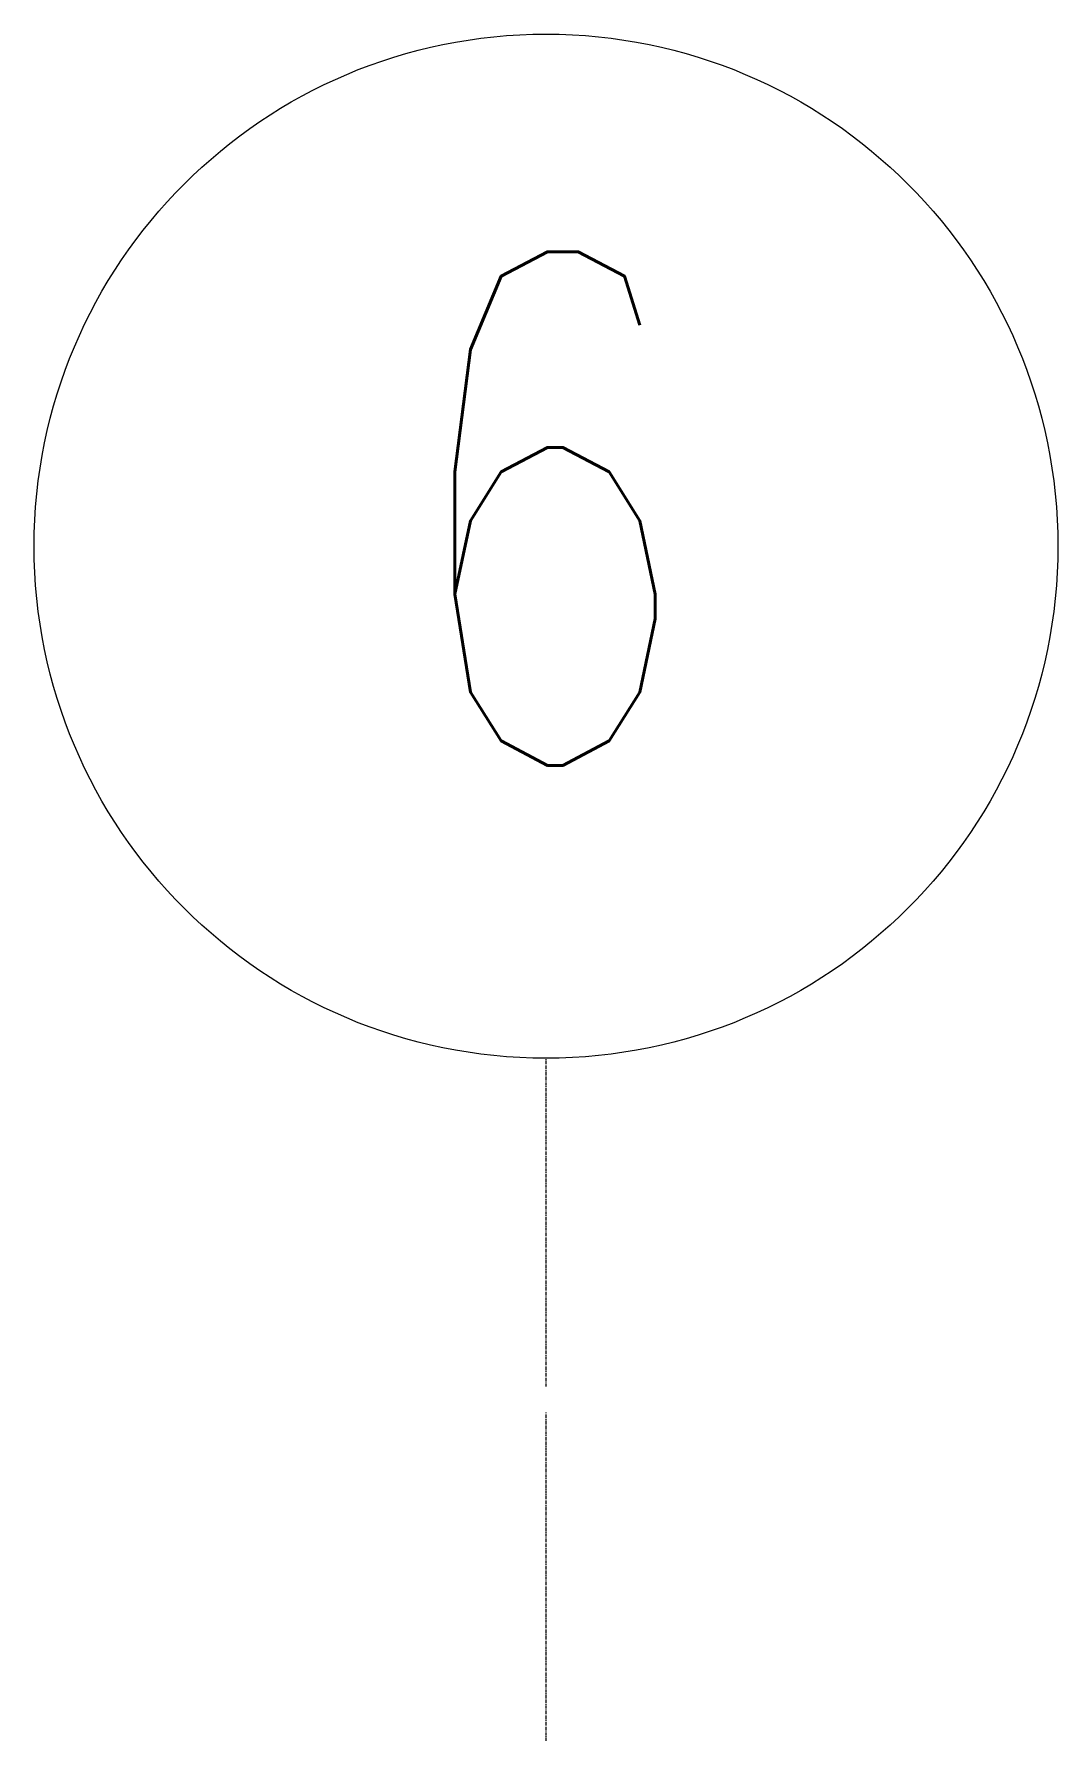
# Model space of a CAD drawing. Header units: millimetres. Extents: x 4021 to 183614, y -11746 to 71065.
# Drawn here: x 178122 to 180122, y 46308 to 49641 of the extents above; entities that cross this region are included whole.
import ezdxf

# ---------------------------------------------------------------- set-up
doc = ezdxf.new("R2010")
doc.units = ezdxf.units.MM
doc.linetypes.add('Grid Line__1_200_', pattern=[10.5, 6, -1.5, 1.5, -1.5])
for name, color, linetype, lineweight in [('A-ANNO-NOTE', 131, 'Continuous', 25), ('S-GRID', 1, 'Continuous', 5), ('S-GRID-IDEN', 1, 'Continuous', 25)]:
    doc.layers.add(name, color=color, linetype=linetype, lineweight=lineweight)
doc.styles.add('RomanS', font='romans__.ttf', dxfattribs={"width": 0.7, "height": 1003.164557})

# ---------------------------------------------------------------- blocks, each defined once
blk = doc.blocks.new('Grid - Bubble - 10mm-1724413-Copy _2_ of COLOUR_LOWER R_F')
at = {"layer": 'A-ANNO-NOTE', "lineweight": 5}
blk.add_circle((0, 0), 5, dxfattribs=at)

msp = doc.modelspace()

# ---------------------------------------------------------------- linework, layer by layer
at = {"layer": 'S-GRID', "linetype": 'Grid Line__1_200_'}
for p, q in [((179122.5, 47000.1), (179122.5, 47641.3)), ((179122.5, 46308), (179122.5, 46949.3))]:
    msp.add_line(p, q, dxfattribs=at)

# ---------------------------------------------------------------- block references
at = {"layer": 'S-GRID-IDEN', "lineweight": 5, "xscale": 199.9999999999999, "yscale": 199.9999999999999, "zscale": 199.9999999999999}
msp.add_blockref('Grid - Bubble - 10mm-1724413-Copy _2_ of COLOUR_LOWER R_F', (179122.5, 48641.3), dxfattribs=at)

# ---------------------------------------------------------------- texts
at = {"layer": 'S-GRID-IDEN', "lineweight": 5, "insert": (179125.2, 49216.2), "char_height": 1003.165, "width": 792, "attachment_point": 2, "line_spacing_factor": 0.964689, "style": 'RomanS'}
msp.add_mtext('\\fRomanS|b0|i0|c134|p2|;\\W.7;6', dxfattribs=at)

doc.saveas('drawing.dxf')
